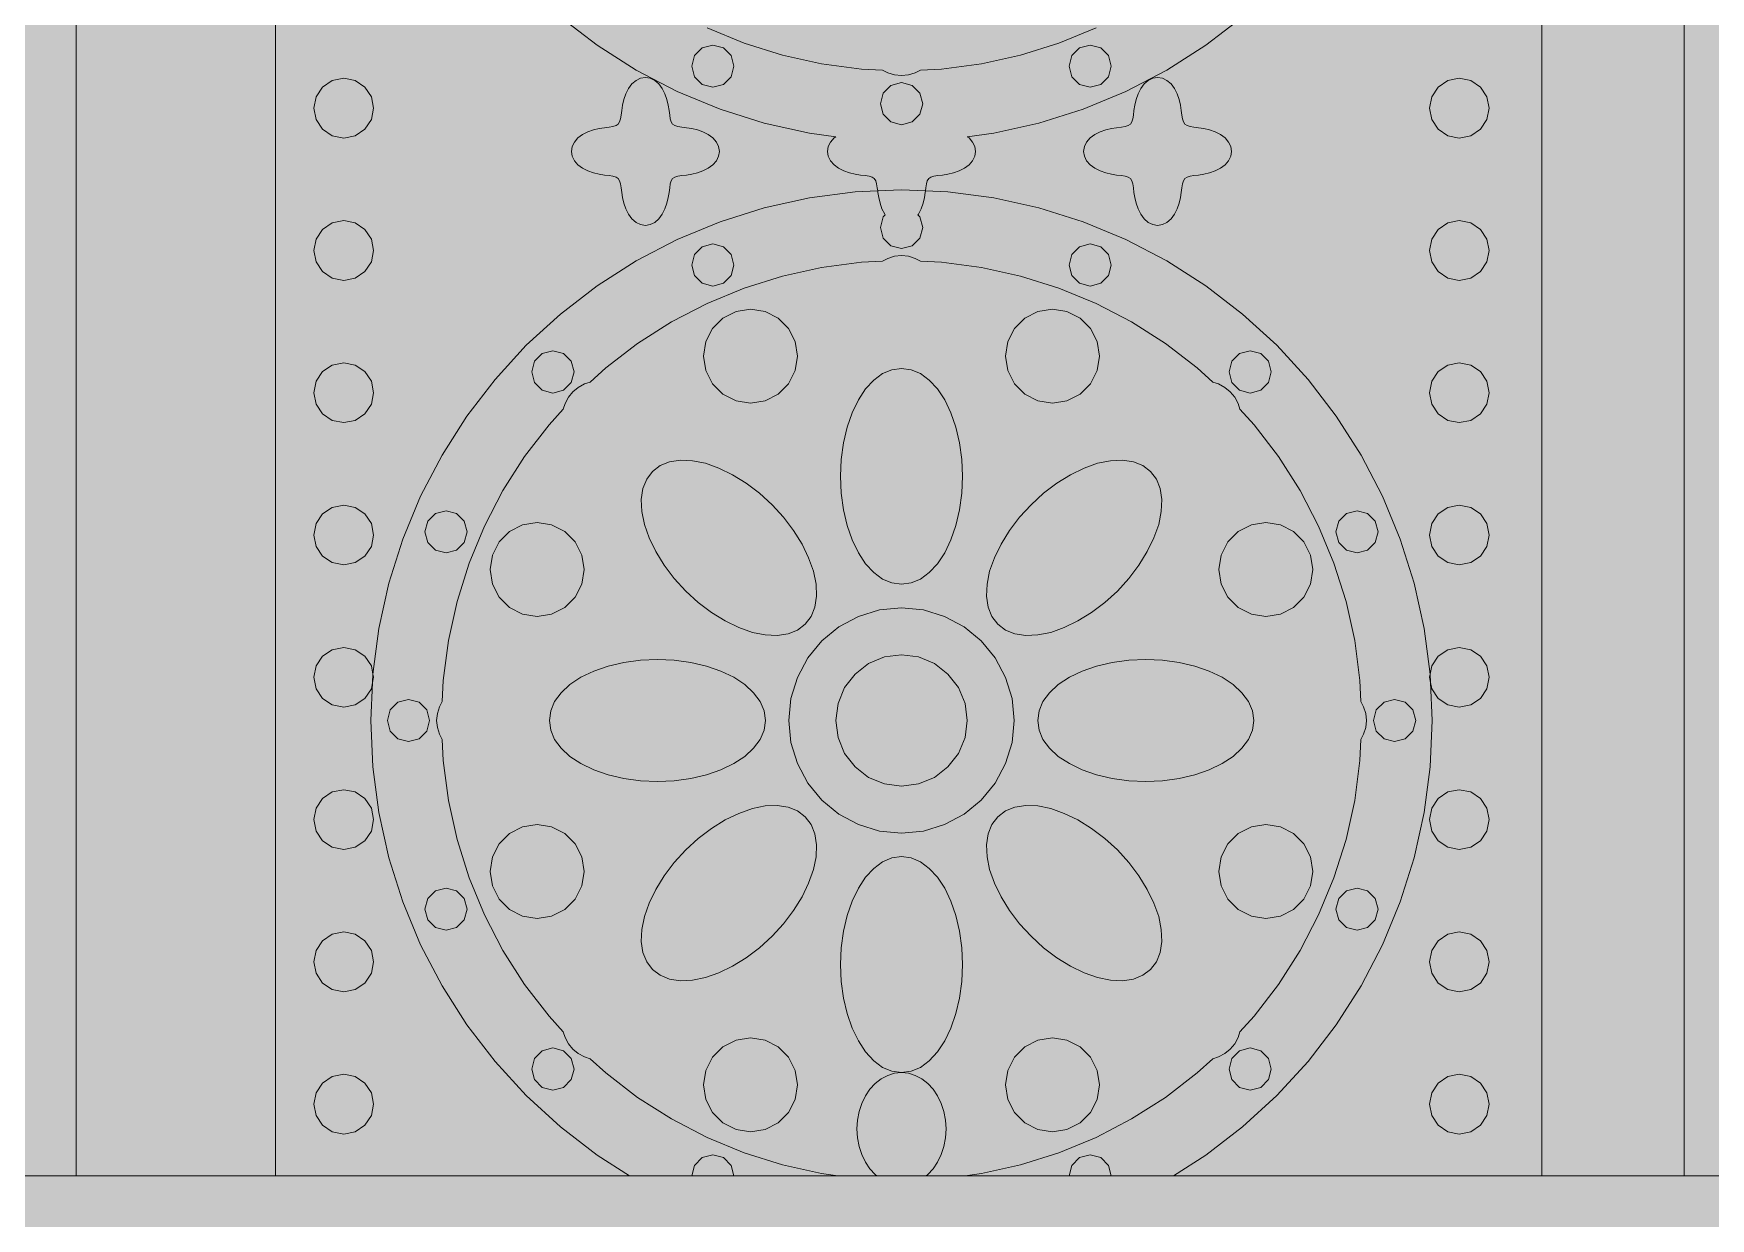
# Model space of a CAD drawing. Header units: millimetres. Extents: x -2412 to 16214, y -1176 to 12021.
# Drawn here: x 11214 to 12113, y 4450 to 5086 of the extents above; entities that cross this region are included whole.
import ezdxf

# ---------------------------------------------------------------- set-up
doc = ezdxf.new("R2010")
doc.units = ezdxf.units.MM
for name, color, linetype, lineweight, true_color in [('00_WHITE_BACKGROUND', 7, 'Continuous', 18, 0xffffff), ('03_FRAMES_DOORS', 7, 'Continuous', 18, 0x000000), ('06_ORNAMENT', 7, 'Continuous', 18, 0x000000), ('07_RAILINGS', 7, 'Continuous', 18, 0x000000)]:
    doc.layers.add(name, color=color, linetype=linetype, lineweight=lineweight, true_color=true_color)

msp = doc.modelspace()

# ---------------------------------------------------------------- linework, layer by layer
at = {"layer": '00_WHITE_BACKGROUND', "lineweight": 18, "true_color": 0xffffff}
msp.add_solid([(-2412.2137, -1175.5725), (16213.7405, -1175.5725), (-2412.2137, 12015.2672), (16213.7405, 12015.2672)], dxfattribs=at)
at = {"layer": '03_FRAMES_DOORS', "color": 7, "lineweight": 18, "true_color": 0x000000}
for points in [[(11941.4198, 5782.9924), (11901.542, 5775.8015), (11854.5038, 5766.6412), (11805.542, 5756.3664), (11755.1298, 5744.9924), (11703.7252, 5732.5038), (11651.8015, 5718.8702), (11599.8321, 5704.1069), (11548.2901, 5688.1985), (11497.6336, 5671.145), (11448.3359, 5652.9313), (11400.855, 5633.5573), (11355.6794, 5613.0076), (11313.2672, 5591.2672), (11274.0916, 5568.3511), (11238.6107, 5544.229), (11207.313, 5518.916), (11180.6412, 5492.3969), (11159.0992, 5464.6565), (11143.1145, 5435.6794), (11133.1908, 5405.4809), (11129.771, 5374.0458), (11129.771, 4473.2824), (11236.6412, 4473.2824)], [(11969.0992, 5679.3893), (11959.374, 5677.6183), (11919.8473, 5669.8473), (11878.2137, 5661.0076), (11834.8702, 5651.1145), (11790.229, 5640.1374), (11744.7328, 5628.0916), (11698.7786, 5614.9466), (11652.7634, 5600.7176), (11607.1298, 5585.374), (11562.2901, 5568.9313), (11518.6412, 5551.374), (11476.626, 5532.687), (11436.626, 5512.8702), (11399.084, 5491.9084), (11364.3969, 5469.8015), (11332.9924, 5446.5496), (11305.2824, 5422.1374), (11281.6794, 5396.5649), (11262.5954, 5369.8168), (11248.458, 5341.8779), (11239.6641, 5312.7634), (11236.6412, 5282.4427), (11236.6412, 4473.2824)], [(11395.0992, 5321.2519), (11382.7176, 5307.542), (11366.1069, 5283.771), (11353.7863, 5258.9466), (11346.1374, 5233.0534), (11343.5115, 5206.1069), (11343.5115, 4473.2824)], [(11236.6412, 4473.2824), (11343.5115, 4473.2824)], [(11343.5115, 4473.2824), (11533.542, 4473.2824), (11566.855, 4473.2824), (11589.4809, 4473.2824), (11645.2977, 4473.2824), (11666.1679, 4473.2824), (11692.6107, 4473.2824), (11713.4809, 4473.2824), (11769.2977, 4473.2824), (11791.9237, 4473.2824), (11825.2366, 4473.2824), (12022.9008, 4473.2824)]]:
    msp.add_lwpolyline(points, dxfattribs=at)
msp.add_lwpolyline([(12022.9008, 4473.2824), (12099.2366, 4473.2824), (12099.2366, 5557.2519), (12022.9008, 5557.2519)], close=True, dxfattribs=at)
at = {"layer": '06_ORNAMENT', "color": 7, "lineweight": 18, "true_color": 0x000000}
for points in [[(11496.4122, 5094.916), (11516.1221, 5079.8015), (11537.0687, 5066.458), (11559.084, 5054.9924), (11582.0305, 5045.4809), (11605.7099, 5038.0153), (11629.9542, 5032.6412), (11644.1069, 5030.7786), (11643.1908, 5030.1069), (11641.2977, 5027.9084), (11640.1069, 5025.4809), (11639.6947, 5022.9008), (11640.1069, 5020.3206), (11641.2977, 5017.8931), (11643.1908, 5015.6947), (11645.6489, 5013.8626), (11648.4885, 5012.4122), (11651.5115, 5011.3588), (11654.5496, 5010.6412), (11657.3893, 5010.1985), (11659.9084, 5009.8779), (11662, 5009.5573), (11663.6336, 5009.084), (11664.7939, 5008.3053), (11665.5725, 5007.145), (11666.0458, 5005.5115), (11666.3664, 5003.4198), (11666.5954, 5001.6489)], [(11692.1832, 5001.6489), (11692.4122, 5003.4198), (11692.7328, 5005.5115), (11693.2061, 5007.145), (11693.9847, 5008.3053), (11695.145, 5009.084), (11696.7786, 5009.5573), (11698.8702, 5009.8779), (11701.3893, 5010.1985), (11704.229, 5010.6412), (11707.2672, 5011.3588), (11710.2901, 5012.4122), (11713.1298, 5013.8626), (11715.5878, 5015.6947), (11717.4809, 5017.8931), (11718.6718, 5020.3206), (11719.084, 5022.9008), (11718.6718, 5025.4809), (11717.4809, 5027.9084), (11715.5878, 5030.1069), (11714.6718, 5030.7786), (11728.8244, 5032.6412), (11753.0687, 5038.0153), (11776.7481, 5045.4809), (11799.6947, 5054.9924), (11821.7252, 5066.458), (11842.6565, 5079.8015), (11862.3664, 5094.916)], [(11575.0534, 5089.2366), (11594.9618, 5080.9924), (11615.4962, 5074.5191), (11636.5191, 5069.8626), (11657.8779, 5067.0534), (11669.1603, 5066.5496), (11672, 5065.0687), (11675.6489, 5063.9542), (11679.3893, 5063.5878), (11683.1298, 5063.9542), (11686.7786, 5065.0687), (11689.6183, 5066.5496), (11700.9008, 5067.0534), (11722.2595, 5069.8626), (11743.2824, 5074.5191), (11763.8168, 5080.9924), (11783.7252, 5089.2366)], [(11692.1832, 5001.6489), (11679.3893, 5002.2137), (11666.5954, 5001.6489)], [(11666.5954, 5001.6489), (11654.5802, 5001.1298), (11629.9542, 4997.8931), (11605.7099, 4992.5191), (11582.0305, 4985.0534), (11559.084, 4975.542), (11537.0687, 4964.0763), (11516.1221, 4950.7328), (11496.4122, 4935.6183), (11478.1069, 4918.8397), (11461.3282, 4900.5344), (11446.2137, 4880.8244), (11432.8702, 4859.8779), (11421.4046, 4837.8626), (11411.8931, 4814.916), (11404.4275, 4791.2366), (11399.0534, 4766.9924), (11395.8321, 4742.4885)], [(11666.5954, 5001.6489), (11666.687, 5000.9008), (11667.1298, 4998.0611), (11667.8473, 4995.0229), (11668.9008, 4992), (11670.3511, 4989.1603), (11670.626, 4988.7786), (11669.5725, 4987.7252), (11668.0611, 4982.0611), (11669.5725, 4976.3969), (11673.7252, 4972.2443), (11679.3893, 4970.7176), (11685.0534, 4972.2443), (11689.2061, 4976.3969), (11690.7328, 4982.0611), (11689.2061, 4987.7252), (11688.1527, 4988.7786), (11688.4275, 4989.1603), (11689.8779, 4992), (11690.9313, 4995.0229), (11691.6489, 4998.0611), (11692.0916, 5000.9008), (11692.1832, 5001.6489)], [(11962.9466, 4742.4885), (11959.7252, 4766.9924), (11954.3511, 4791.2366), (11946.8855, 4814.916), (11937.374, 4837.8626), (11925.9084, 4859.8779), (11912.5649, 4880.8244), (11897.4504, 4900.5344), (11880.6718, 4918.8397), (11862.3664, 4935.6183), (11842.6565, 4950.7328), (11821.7252, 4964.0763), (11799.6947, 4975.542), (11776.7481, 4985.0534), (11753.0687, 4992.5191), (11728.8244, 4997.8931), (11704.1985, 5001.1298), (11692.1832, 5001.6489)], [(11713.4809, 4473.2824), (11722.2595, 4474.4427), (11743.2824, 4479.0992), (11763.8168, 4485.5725), (11783.7252, 4493.8168), (11802.8244, 4503.7557), (11820.9924, 4515.3282), (11838.0763, 4528.4427), (11846.3969, 4536.0763), (11849.4656, 4537.0229), (11852.8244, 4538.8244), (11855.7405, 4541.2061), (11858.1221, 4544.1221), (11859.9237, 4547.4809), (11860.8702, 4550.5496), (11868.5038, 4558.8702), (11881.6183, 4575.9542), (11893.1908, 4594.1221), (11903.1298, 4613.2214), (11911.374, 4633.1298), (11917.8473, 4653.6641), (11922.5038, 4674.687), (11925.313, 4696.0458), (11925.8168, 4707.3282), (11927.2977, 4710.1679), (11928.4122, 4713.8168), (11928.7786, 4717.5573), (11928.4122, 4721.2977), (11927.2977, 4724.9466), (11925.8168, 4727.7863), (11925.313, 4739.0687), (11922.5038, 4760.4275), (11917.8473, 4781.4504), (11911.374, 4801.9847), (11903.1298, 4821.8931), (11893.1908, 4840.9924), (11881.6183, 4859.1603), (11868.5038, 4876.2443), (11860.8702, 4884.5649), (11859.9237, 4887.6336), (11858.1221, 4890.9924), (11855.7405, 4893.9084), (11852.8244, 4896.2901), (11849.4656, 4898.0916), (11846.3969, 4899.0382), (11838.0763, 4906.6718), (11820.9924, 4919.7863), (11802.8244, 4931.3588), (11783.7252, 4941.2977), (11763.8168, 4949.542), (11743.2824, 4956.0153), (11722.2595, 4960.6718), (11700.9008, 4963.4809), (11689.6183, 4963.9847), (11686.7786, 4965.4656), (11683.1298, 4966.5802), (11679.3893, 4966.9466), (11675.6489, 4966.5802), (11672, 4965.4656), (11669.1603, 4963.9847), (11657.8779, 4963.4809), (11636.5191, 4960.6718), (11615.4962, 4956.0153), (11594.9618, 4949.542), (11575.0534, 4941.2977), (11555.9542, 4931.3588), (11537.7863, 4919.7863), (11520.7023, 4906.6718), (11512.3817, 4899.0382), (11509.313, 4898.0916), (11505.9542, 4896.2901), (11503.0382, 4893.9084), (11500.6565, 4890.9924), (11498.855, 4887.6336), (11497.9084, 4884.5649), (11490.2748, 4876.2443), (11477.1603, 4859.1603), (11465.5878, 4840.9924), (11455.6489, 4821.8931), (11447.4046, 4801.9847), (11440.9313, 4781.4504), (11436.2748, 4760.4275), (11433.4656, 4739.0687), (11432.9618, 4727.7863), (11431.4809, 4724.9466), (11430.3664, 4721.2977), (11430, 4717.5573), (11430.3664, 4713.8168), (11431.4809, 4710.1679), (11432.9618, 4707.3282), (11433.4656, 4696.0458), (11436.2748, 4674.687), (11440.9313, 4653.6641), (11447.4046, 4633.1298), (11455.6489, 4613.2214), (11465.5878, 4594.1221), (11477.1603, 4575.9542), (11490.2748, 4558.8702), (11497.9084, 4550.5496), (11498.855, 4547.4809), (11500.6565, 4544.1221), (11503.0382, 4541.2061), (11505.9542, 4538.8244), (11509.313, 4537.0229), (11512.3817, 4536.0763), (11520.7023, 4528.4427), (11537.7863, 4515.3282), (11555.9542, 4503.7557), (11575.0534, 4493.8168), (11594.9618, 4485.5725), (11615.4962, 4479.0992), (11636.5191, 4474.4427), (11645.2977, 4473.2824)], [(11395.8321, 4742.4885), (11394.9618, 4746.855), (11391.4809, 4752.0458), (11386.2901, 4755.5267), (11380.1527, 4756.7481), (11374.0153, 4755.5267), (11368.8244, 4752.0458), (11365.3435, 4746.855), (11364.1221, 4740.7176), (11365.3435, 4734.5802), (11368.8244, 4729.374), (11374.0153, 4725.9084), (11380.1527, 4724.687), (11386.2901, 4725.9084), (11391.4809, 4729.374), (11394.9618, 4734.5802), (11395.6183, 4737.8931)], [(11963.1603, 4737.8931), (11963.8168, 4734.5802), (11967.2977, 4729.374), (11972.4885, 4725.9084), (11978.626, 4724.687), (11984.7634, 4725.9084), (11989.9542, 4729.374), (11993.4351, 4734.5802), (11994.6565, 4740.7176), (11993.4351, 4746.855), (11989.9542, 4752.0458), (11984.7634, 4755.5267), (11978.626, 4756.7481), (11972.4885, 4755.5267), (11967.2977, 4752.0458), (11963.8168, 4746.855), (11962.9466, 4742.4885)], [(11395.8321, 4742.4885), (11395.8168, 4742.3664), (11395.6183, 4737.8931)], [(11395.6183, 4737.8931), (11396.1832, 4740.7176), (11395.8321, 4742.4885)], [(11962.9466, 4742.4885), (11962.5954, 4740.7176), (11963.1603, 4737.8931)], [(11963.1603, 4737.8931), (11962.9618, 4742.3664), (11962.9466, 4742.4885)], [(11395.6183, 4737.8931), (11394.7328, 4717.5573), (11395.8168, 4692.7481), (11399.0534, 4668.1221), (11404.4275, 4643.8779), (11411.8931, 4620.1985), (11421.4046, 4597.2519), (11432.8702, 4575.2214), (11446.2137, 4554.2901), (11461.3282, 4534.5802), (11478.1069, 4516.2748), (11496.4122, 4499.4962), (11516.1221, 4484.3817), (11533.542, 4473.2824)], [(11825.2366, 4473.2824), (11842.6565, 4484.3817), (11862.3664, 4499.4962), (11880.6718, 4516.2748), (11897.4504, 4534.5802), (11912.5649, 4554.2901), (11925.9084, 4575.2214), (11937.374, 4597.2519), (11946.8855, 4620.1985), (11954.3511, 4643.8779), (11959.7252, 4668.1221), (11962.9618, 4692.7481), (11964.0458, 4717.5573), (11963.1603, 4737.8931)], [(11679.3893, 4528.626), (11675.6489, 4528.2595), (11672, 4527.145), (11668.5191, 4525.3282), (11665.3282, 4522.855), (11662.4733, 4519.771), (11660.0305, 4516.1679), (11658.0611, 4512.1221), (11656.626, 4507.7405), (11655.7557, 4503.1298), (11655.4656, 4498.3969), (11655.7557, 4493.6641), (11656.626, 4489.0534), (11658.0611, 4484.6718), (11660.0305, 4480.626), (11662.4733, 4477.0229), (11665.3282, 4473.9389), (11666.1679, 4473.2824)], [(11692.6107, 4473.2824), (11693.4504, 4473.9389), (11696.3053, 4477.0229), (11698.7481, 4480.626), (11700.7176, 4484.6718), (11702.1527, 4489.0534), (11703.0229, 4493.6641), (11703.3282, 4498.3969), (11703.0229, 4503.1298), (11702.1527, 4507.7405), (11700.7176, 4512.1221), (11698.7481, 4516.1679), (11696.3053, 4519.771), (11693.4504, 4522.855), (11690.2595, 4525.3282), (11686.7786, 4527.145), (11683.1298, 4528.2595), (11679.3893, 4528.626)], [(11589.4809, 4473.2824), (11587.9847, 4478.855), (11583.8321, 4483.0076), (11578.1679, 4484.5191), (11572.5038, 4483.0076), (11568.3511, 4478.855), (11566.855, 4473.2824)], [(11791.9237, 4473.2824), (11790.4275, 4478.855), (11786.2748, 4483.0076), (11780.6107, 4484.5191), (11774.9466, 4483.0076), (11770.7939, 4478.855), (11769.2977, 4473.2824)]]:
    msp.add_lwpolyline(points, dxfattribs=at)
for points in [[(11566.8397, 5068.6107), (11568.3511, 5062.9466), (11572.5038, 5058.7939), (11578.1679, 5057.2672), (11583.8321, 5058.7939), (11587.9847, 5062.9466), (11589.5115, 5068.6107), (11587.9847, 5074.2748), (11583.8321, 5078.4275), (11578.1679, 5079.9389), (11572.5038, 5078.4275), (11568.3511, 5074.2748)], [(11769.2672, 5068.6107), (11770.7939, 5062.9466), (11774.9466, 5058.7939), (11780.6107, 5057.2672), (11786.2748, 5058.7939), (11790.4275, 5062.9466), (11791.9389, 5068.6107), (11790.4275, 5074.2748), (11786.2748, 5078.4275), (11780.6107, 5079.9389), (11774.9466, 5078.4275), (11770.7939, 5074.2748)], [(11364.1221, 5046.0611), (11365.3435, 5039.9237), (11368.8244, 5034.7176), (11374.0153, 5031.2519), (11380.1527, 5030.0305), (11386.2901, 5031.2519), (11391.4809, 5034.7176), (11394.9618, 5039.9237), (11396.1832, 5046.0611), (11394.9618, 5052.1985), (11391.4809, 5057.3893), (11386.2901, 5060.8702), (11380.1527, 5062.0916), (11374.0153, 5060.8702), (11368.8244, 5057.3893), (11365.3435, 5052.1985)], [(11502.2901, 5022.9008), (11502.7023, 5020.3206), (11503.8931, 5017.8931), (11505.7863, 5015.6947), (11508.2443, 5013.8626), (11511.084, 5012.4122), (11514.1069, 5011.3588), (11517.145, 5010.6412), (11519.9847, 5010.1985), (11522.5038, 5009.8779), (11524.5954, 5009.5573), (11526.229, 5009.084), (11527.3893, 5008.3053), (11528.1679, 5007.145), (11528.6412, 5005.5115), (11528.9618, 5003.4198), (11529.2824, 5000.9008), (11529.7252, 4998.0611), (11530.4427, 4995.0229), (11531.4962, 4992), (11532.9466, 4989.1603), (11534.7786, 4986.7023), (11536.9771, 4984.8092), (11539.4046, 4983.6183), (11541.9847, 4983.2061), (11544.5649, 4983.6183), (11546.9924, 4984.8092), (11549.1908, 4986.7023), (11551.0229, 4989.1603), (11552.4733, 4992), (11553.5267, 4995.0229), (11554.2443, 4998.0611), (11554.687, 5000.9008), (11555.0076, 5003.4198), (11555.3282, 5005.5115), (11555.8015, 5007.145), (11556.5802, 5008.3053), (11557.7405, 5009.084), (11559.374, 5009.5573), (11561.4656, 5009.8779), (11563.9847, 5010.1985), (11566.8244, 5010.6412), (11569.8626, 5011.3588), (11572.8855, 5012.4122), (11575.7252, 5013.8626), (11578.1832, 5015.6947), (11580.0763, 5017.8931), (11581.2672, 5020.3206), (11581.6794, 5022.9008), (11581.2672, 5025.4809), (11580.0763, 5027.9084), (11578.1832, 5030.1069), (11575.7252, 5031.9389), (11572.8855, 5033.3893), (11569.8626, 5034.4427), (11566.8244, 5035.1603), (11563.9847, 5035.6031), (11561.4656, 5035.9237), (11559.374, 5036.2443), (11557.7405, 5036.7176), (11556.5802, 5037.4962), (11555.8015, 5038.6565), (11555.3282, 5040.2901), (11555.0076, 5042.3817), (11554.687, 5044.9008), (11554.2443, 5047.7405), (11553.5267, 5050.7786), (11552.4733, 5053.8015), (11551.0229, 5056.6412), (11549.1908, 5059.0992), (11546.9924, 5060.9924), (11544.5649, 5062.1832), (11541.9847, 5062.5954), (11539.4046, 5062.1832), (11536.9771, 5060.9924), (11534.7786, 5059.0992), (11532.9466, 5056.6412), (11531.4962, 5053.8015), (11530.4427, 5050.7786), (11529.7252, 5047.7405), (11529.2824, 5044.9008), (11528.9618, 5042.3817), (11528.6412, 5040.2901), (11528.1679, 5038.6565), (11527.3893, 5037.4962), (11526.229, 5036.7176), (11524.5954, 5036.2443), (11522.5038, 5035.9237), (11519.9847, 5035.6031), (11517.145, 5035.1603), (11514.1069, 5034.4427), (11511.084, 5033.3893), (11508.2443, 5031.9389), (11505.7863, 5030.1069), (11503.8931, 5027.9084), (11502.7023, 5025.4809)], [(11668.0611, 5048.4733), (11669.5725, 5042.8092), (11673.7252, 5038.6565), (11679.3893, 5037.1298), (11685.0534, 5038.6565), (11689.2061, 5042.8092), (11690.7328, 5048.4733), (11689.2061, 5054.1374), (11685.0534, 5058.2901), (11679.3893, 5059.8015), (11673.7252, 5058.2901), (11669.5725, 5054.1374)], [(11777.0992, 5022.9008), (11777.5115, 5020.3206), (11778.7023, 5017.8931), (11780.5954, 5015.6947), (11783.0534, 5013.8626), (11785.8931, 5012.4122), (11788.916, 5011.3588), (11791.9542, 5010.6412), (11794.7939, 5010.1985), (11797.313, 5009.8779), (11799.4046, 5009.5573), (11801.0382, 5009.084), (11802.1985, 5008.3053), (11802.9771, 5007.145), (11803.4504, 5005.5115), (11803.771, 5003.4198), (11804.0916, 5000.9008), (11804.5344, 4998.0611), (11805.2519, 4995.0229), (11806.3053, 4992), (11807.7557, 4989.1603), (11809.5878, 4986.7023), (11811.7863, 4984.8092), (11814.2137, 4983.6183), (11816.7939, 4983.2061), (11819.374, 4983.6183), (11821.8015, 4984.8092), (11824, 4986.7023), (11825.8321, 4989.1603), (11827.2824, 4992), (11828.3359, 4995.0229), (11829.0534, 4998.0611), (11829.4962, 5000.9008), (11829.8168, 5003.4198), (11830.1374, 5005.5115), (11830.6107, 5007.145), (11831.3893, 5008.3053), (11832.5496, 5009.084), (11834.1832, 5009.5573), (11836.2748, 5009.8779), (11838.7939, 5010.1985), (11841.6336, 5010.6412), (11844.6718, 5011.3588), (11847.6947, 5012.4122), (11850.5344, 5013.8626), (11852.9924, 5015.6947), (11854.8855, 5017.8931), (11856.0763, 5020.3206), (11856.4885, 5022.9008), (11856.0763, 5025.4809), (11854.8855, 5027.9084), (11852.9924, 5030.1069), (11850.5344, 5031.9389), (11847.6947, 5033.3893), (11844.6718, 5034.4427), (11841.6336, 5035.1603), (11838.7939, 5035.6031), (11836.2748, 5035.9237), (11834.1832, 5036.2443), (11832.5496, 5036.7176), (11831.3893, 5037.4962), (11830.6107, 5038.6565), (11830.1374, 5040.2901), (11829.8168, 5042.3817), (11829.4962, 5044.9008), (11829.0534, 5047.7405), (11828.3359, 5050.7786), (11827.2824, 5053.8015), (11825.8321, 5056.6412), (11824, 5059.0992), (11821.8015, 5060.9924), (11819.374, 5062.1832), (11816.7939, 5062.5954), (11814.2137, 5062.1832), (11811.7863, 5060.9924), (11809.5878, 5059.0992), (11807.7557, 5056.6412), (11806.3053, 5053.8015), (11805.2519, 5050.7786), (11804.5344, 5047.7405), (11804.0916, 5044.9008), (11803.771, 5042.3817), (11803.4504, 5040.2901), (11802.9771, 5038.6565), (11802.1985, 5037.4962), (11801.0382, 5036.7176), (11799.4046, 5036.2443), (11797.313, 5035.9237), (11794.7939, 5035.6031), (11791.9542, 5035.1603), (11788.916, 5034.4427), (11785.8931, 5033.3893), (11783.0534, 5031.9389), (11780.5954, 5030.1069), (11778.7023, 5027.9084), (11777.5115, 5025.4809)], [(11962.5954, 5046.0611), (11963.8168, 5039.9237), (11967.2977, 5034.7176), (11972.4885, 5031.2519), (11978.626, 5030.0305), (11984.7634, 5031.2519), (11989.9542, 5034.7176), (11993.4351, 5039.9237), (11994.6565, 5046.0611), (11993.4351, 5052.1985), (11989.9542, 5057.3893), (11984.7634, 5060.8702), (11978.626, 5062.0916), (11972.4885, 5060.8702), (11967.2977, 5057.3893), (11963.8168, 5052.1985)], [(11364.1221, 4969.7252), (11365.3435, 4963.5878), (11368.8244, 4958.3817), (11374.0153, 4954.916), (11380.1527, 4953.6947), (11386.2901, 4954.916), (11391.4809, 4958.3817), (11394.9618, 4963.5878), (11396.1832, 4969.7252), (11394.9618, 4975.8626), (11391.4809, 4981.0534), (11386.2901, 4984.5344), (11380.1527, 4985.7557), (11374.0153, 4984.5344), (11368.8244, 4981.0534), (11365.3435, 4975.8626)], [(11962.5954, 4969.7252), (11963.8168, 4963.5878), (11967.2977, 4958.3817), (11972.4885, 4954.916), (11978.626, 4953.6947), (11984.7634, 4954.916), (11989.9542, 4958.3817), (11993.4351, 4963.5878), (11994.6565, 4969.7252), (11993.4351, 4975.8626), (11989.9542, 4981.0534), (11984.7634, 4984.5344), (11978.626, 4985.7557), (11972.4885, 4984.5344), (11967.2977, 4981.0534), (11963.8168, 4975.8626)], [(11566.8397, 4961.9237), (11568.3511, 4956.2595), (11572.5038, 4952.1069), (11578.1679, 4950.5954), (11583.8321, 4952.1069), (11587.9847, 4956.2595), (11589.5115, 4961.9237), (11587.9847, 4967.5878), (11583.8321, 4971.7405), (11578.1679, 4973.2672), (11572.5038, 4971.7405), (11568.3511, 4967.5878)], [(11769.2672, 4961.9237), (11770.7939, 4956.2595), (11774.9466, 4952.1069), (11780.6107, 4950.5954), (11786.2748, 4952.1069), (11790.4275, 4956.2595), (11791.9389, 4961.9237), (11790.4275, 4967.5878), (11786.2748, 4971.7405), (11780.6107, 4973.2672), (11774.9466, 4971.7405), (11770.7939, 4967.5878)], [(11573.2214, 4913.0534), (11574.458, 4905.2672), (11578.0305, 4898.2443), (11583.6031, 4892.6718), (11590.626, 4889.0992), (11598.4122, 4887.8626), (11606.1985, 4889.0992), (11613.2214, 4892.6718), (11618.7939, 4898.2443), (11622.3664, 4905.2672), (11623.6031, 4913.0534), (11622.3664, 4920.8397), (11618.7939, 4927.8626), (11613.2214, 4933.4351), (11606.1985, 4937.0076), (11598.4122, 4938.2443), (11590.626, 4937.0076), (11583.6031, 4933.4351), (11578.0305, 4927.8626), (11574.458, 4920.8397)], [(11735.1756, 4913.0534), (11736.4122, 4905.2672), (11739.9847, 4898.2443), (11745.5573, 4892.6718), (11752.5802, 4889.0992), (11760.3664, 4887.8626), (11768.1527, 4889.0992), (11775.1756, 4892.6718), (11780.7481, 4898.2443), (11784.3206, 4905.2672), (11785.5573, 4913.0534), (11784.3206, 4920.8397), (11780.7481, 4927.8626), (11775.1756, 4933.4351), (11768.1527, 4937.0076), (11760.3664, 4938.2443), (11752.5802, 4937.0076), (11745.5573, 4933.4351), (11739.9847, 4927.8626), (11736.4122, 4920.8397)], [(11481.0229, 4904.5954), (11482.5344, 4898.916), (11486.687, 4894.7786), (11492.3511, 4893.2519), (11498.0305, 4894.7786), (11502.1679, 4898.916), (11503.6947, 4904.5954), (11502.1679, 4910.2595), (11498.0305, 4914.4122), (11492.3511, 4915.9237), (11486.687, 4914.4122), (11482.5344, 4910.2595)], [(11855.084, 4904.5954), (11856.6107, 4898.916), (11860.7481, 4894.7786), (11866.4275, 4893.2519), (11872.0916, 4894.7786), (11876.2443, 4898.916), (11877.7557, 4904.5954), (11876.2443, 4910.2595), (11872.0916, 4914.4122), (11866.4275, 4915.9237), (11860.7481, 4914.4122), (11856.6107, 4910.2595)], [(11364.1221, 4893.3893), (11365.3435, 4887.2519), (11368.8244, 4882.0458), (11374.0153, 4878.5802), (11380.1527, 4877.3588), (11386.2901, 4878.5802), (11391.4809, 4882.0458), (11394.9618, 4887.2519), (11396.1832, 4893.3893), (11394.9618, 4899.5267), (11391.4809, 4904.7176), (11386.2901, 4908.1985), (11380.1527, 4909.4198), (11374.0153, 4908.1985), (11368.8244, 4904.7176), (11365.3435, 4899.5267)], [(11646.6412, 4848.5496), (11647.0382, 4839.4809), (11648.2443, 4830.6412), (11650.2137, 4822.2443), (11652.9008, 4814.4885), (11656.229, 4807.5878), (11660.1374, 4801.6794), (11664.5191, 4796.9313), (11669.2672, 4793.4504), (11674.2595, 4791.3282), (11679.3893, 4790.6107), (11684.5191, 4791.3282), (11689.5115, 4793.4504), (11694.2595, 4796.9313), (11698.6412, 4801.6794), (11702.5496, 4807.5878), (11705.8779, 4814.4885), (11708.5649, 4822.2443), (11710.5344, 4830.6412), (11711.7405, 4839.4809), (11712.1374, 4848.5496), (11711.7405, 4857.6183), (11710.5344, 4866.458), (11708.5649, 4874.855), (11705.8779, 4882.6107), (11702.5496, 4889.5115), (11698.6412, 4895.4198), (11694.2595, 4900.1679), (11689.5115, 4903.6489), (11684.5191, 4905.771), (11679.3893, 4906.4885), (11674.2595, 4905.771), (11669.2672, 4903.6489), (11664.5191, 4900.1679), (11660.1374, 4895.4198), (11656.229, 4889.5115), (11652.9008, 4882.6107), (11650.2137, 4874.855), (11648.2443, 4866.458), (11647.0382, 4857.6183)], [(11962.5954, 4893.3893), (11963.8168, 4887.2519), (11967.2977, 4882.0458), (11972.4885, 4878.5802), (11978.626, 4877.3588), (11984.7634, 4878.5802), (11989.9542, 4882.0458), (11993.4351, 4887.2519), (11994.6565, 4893.3893), (11993.4351, 4899.5267), (11989.9542, 4904.7176), (11984.7634, 4908.1985), (11978.626, 4909.4198), (11972.4885, 4908.1985), (11967.2977, 4904.7176), (11963.8168, 4899.5267)], [(11539.7405, 4836.1679), (11540.0153, 4829.7099), (11541.4198, 4822.7786), (11543.9542, 4815.5267), (11547.5267, 4808.1527), (11552.0763, 4800.8244), (11557.4809, 4793.7252), (11563.6031, 4787.0229), (11570.3053, 4780.9008), (11577.4046, 4775.4962), (11584.7328, 4770.9466), (11592.1069, 4767.374), (11599.3588, 4764.8397), (11606.2901, 4763.4198), (11612.7481, 4763.1603), (11618.5649, 4764.0611), (11623.6031, 4766.0916), (11627.7252, 4769.2214), (11630.855, 4773.3435), (11632.8855, 4778.3817), (11633.7863, 4784.1985), (11633.5267, 4790.6565), (11632.1069, 4797.5878), (11629.5725, 4804.8397), (11626, 4812.2137), (11621.4504, 4819.542), (11616.0458, 4826.6412), (11609.9237, 4833.3435), (11603.2214, 4839.4656), (11596.1221, 4844.8702), (11588.7939, 4849.4198), (11581.4198, 4852.9924), (11574.1679, 4855.5267), (11567.2366, 4856.9313), (11560.7786, 4857.2061), (11554.9618, 4856.3053), (11549.9237, 4854.2748), (11545.8015, 4851.145), (11542.6718, 4847.0229), (11540.6412, 4841.9847)], [(11724.9924, 4784.1985), (11725.8931, 4778.3817), (11727.9237, 4773.3435), (11731.0534, 4769.2214), (11735.1756, 4766.0916), (11740.2137, 4764.0611), (11746.0305, 4763.1603), (11752.4885, 4763.4198), (11759.4198, 4764.8397), (11766.6718, 4767.374), (11774.0458, 4770.9466), (11781.374, 4775.4962), (11788.4733, 4780.9008), (11795.1756, 4787.0229), (11801.2977, 4793.7252), (11806.7023, 4800.8244), (11811.2519, 4808.1527), (11814.8244, 4815.5267), (11817.3588, 4822.7786), (11818.7634, 4829.7099), (11819.0382, 4836.1679), (11818.1374, 4841.9847), (11816.1069, 4847.0229), (11812.9771, 4851.145), (11808.855, 4854.2748), (11803.8168, 4856.3053), (11798, 4857.2061), (11791.542, 4856.9313), (11784.6107, 4855.5267), (11777.3588, 4852.9924), (11769.9847, 4849.4198), (11762.6565, 4844.8702), (11755.5573, 4839.4656), (11748.855, 4833.3435), (11742.7328, 4826.6412), (11737.3282, 4819.542), (11732.7786, 4812.2137), (11729.2061, 4804.8397), (11726.6718, 4797.5878), (11725.2519, 4790.6565)], [(11364.1221, 4817.0534), (11365.3435, 4810.916), (11368.8244, 4805.7099), (11374.0153, 4802.2443), (11380.1527, 4801.0229), (11386.2901, 4802.2443), (11391.4809, 4805.7099), (11394.9618, 4810.916), (11396.1832, 4817.0534), (11394.9618, 4823.1908), (11391.4809, 4828.3817), (11386.2901, 4831.8626), (11380.1527, 4833.084), (11374.0153, 4831.8626), (11368.8244, 4828.3817), (11365.3435, 4823.1908)], [(11962.5954, 4817.0534), (11963.8168, 4810.916), (11967.2977, 4805.7099), (11972.4885, 4802.2443), (11978.626, 4801.0229), (11984.7634, 4802.2443), (11989.9542, 4805.7099), (11993.4351, 4810.916), (11994.6565, 4817.0534), (11993.4351, 4823.1908), (11989.9542, 4828.3817), (11984.7634, 4831.8626), (11978.626, 4833.084), (11972.4885, 4831.8626), (11967.2977, 4828.3817), (11963.8168, 4823.1908)], [(11423.6794, 4818.7786), (11425.2061, 4813.1145), (11429.3588, 4808.9618), (11435.0229, 4807.4351), (11440.687, 4808.9618), (11444.8397, 4813.1145), (11446.3511, 4818.7786), (11444.8397, 4824.4427), (11440.687, 4828.5954), (11435.0229, 4830.1069), (11429.3588, 4828.5954), (11425.2061, 4824.4427)], [(11458.7023, 4798.5344), (11459.9389, 4790.7481), (11463.5115, 4783.7252), (11469.084, 4778.1527), (11476.1069, 4774.5802), (11483.8931, 4773.3435), (11491.6794, 4774.5802), (11498.7023, 4778.1527), (11504.2748, 4783.7252), (11507.8473, 4790.7481), (11509.084, 4798.5344), (11507.8473, 4806.3206), (11504.2748, 4813.3435), (11498.7023, 4818.916), (11491.6794, 4822.4885), (11483.8931, 4823.7252), (11476.1069, 4822.4885), (11469.084, 4818.916), (11463.5115, 4813.3435), (11459.9389, 4806.3206)], [(11849.6947, 4798.5344), (11850.9313, 4790.7481), (11854.5038, 4783.7252), (11860.0763, 4778.1527), (11867.0992, 4774.5802), (11874.8855, 4773.3435), (11882.6718, 4774.5802), (11889.6947, 4778.1527), (11895.2672, 4783.7252), (11898.8397, 4790.7481), (11900.0763, 4798.5344), (11898.8397, 4806.3206), (11895.2672, 4813.3435), (11889.6947, 4818.916), (11882.6718, 4822.4885), (11874.8855, 4823.7252), (11867.0992, 4822.4885), (11860.0763, 4818.916), (11854.5038, 4813.3435), (11850.9313, 4806.3206)], [(11912.4275, 4818.7786), (11913.9389, 4813.1145), (11918.0916, 4808.9618), (11923.7557, 4807.4351), (11929.4198, 4808.9618), (11933.5725, 4813.1145), (11935.0992, 4818.7786), (11933.5725, 4824.4427), (11929.4198, 4828.5954), (11923.7557, 4830.1069), (11918.0916, 4828.5954), (11913.9389, 4824.4427)], [(11618.9313, 4717.5573), (11620.0916, 4705.7557), (11623.5267, 4694.4275), (11629.1145, 4683.9695), (11636.6412, 4674.8092), (11645.8015, 4667.2824), (11656.2595, 4661.6947), (11667.5878, 4658.2595), (11679.3893, 4657.0992), (11691.1908, 4658.2595), (11702.5191, 4661.6947), (11712.9771, 4667.2824), (11722.1374, 4674.8092), (11729.6641, 4683.9695), (11735.2519, 4694.4275), (11738.687, 4705.7557), (11739.8473, 4717.5573), (11738.687, 4729.3588), (11735.2519, 4740.687), (11729.6641, 4751.145), (11722.1374, 4760.3053), (11712.9771, 4767.8321), (11702.5191, 4773.4198), (11691.1908, 4776.855), (11679.3893, 4778.0153), (11667.5878, 4776.855), (11656.2595, 4773.4198), (11645.8015, 4767.8321), (11636.6412, 4760.3053), (11629.1145, 4751.145), (11623.5267, 4740.687), (11620.0916, 4729.3588)], [(11490.458, 4717.5573), (11491.1756, 4712.4275), (11493.2977, 4707.4351), (11496.7786, 4702.687), (11501.5267, 4698.3053), (11507.4351, 4694.3969), (11514.3359, 4691.0687), (11522.0916, 4688.3817), (11530.4885, 4686.4122), (11539.3282, 4685.2061), (11548.3969, 4684.8092), (11557.4656, 4685.2061), (11566.3053, 4686.4122), (11574.7023, 4688.3817), (11582.458, 4691.0687), (11589.3588, 4694.3969), (11595.2672, 4698.3053), (11600.0153, 4702.687), (11603.4962, 4707.4351), (11605.6183, 4712.4275), (11606.3359, 4717.5573), (11605.6183, 4722.687), (11603.4962, 4727.6794), (11600.0153, 4732.4275), (11595.2672, 4736.8092), (11589.3588, 4740.7176), (11582.458, 4744.0458), (11574.7023, 4746.7328), (11566.3053, 4748.7023), (11557.4656, 4749.9084), (11548.3969, 4750.3053), (11539.3282, 4749.9084), (11530.4885, 4748.7023), (11522.0916, 4746.7328), (11514.3359, 4744.0458), (11507.4351, 4740.7176), (11501.5267, 4736.8092), (11496.7786, 4732.4275), (11493.2977, 4727.6794), (11491.1756, 4722.687)], [(11644.1221, 4717.5573), (11645.3282, 4708.4275), (11648.8397, 4699.9237), (11654.458, 4692.626), (11661.7557, 4687.0076), (11670.2595, 4683.4962), (11679.3893, 4682.2901), (11688.5191, 4683.4962), (11697.0229, 4687.0076), (11704.3206, 4692.626), (11709.9389, 4699.9237), (11713.4504, 4708.4275), (11714.6565, 4717.5573), (11713.4504, 4726.687), (11709.9389, 4735.1908), (11704.3206, 4742.4885), (11697.0229, 4748.1069), (11688.5191, 4751.6183), (11679.3893, 4752.8244), (11670.2595, 4751.6183), (11661.7557, 4748.1069), (11654.458, 4742.4885), (11648.8397, 4735.1908), (11645.3282, 4726.687)], [(11752.4427, 4717.5573), (11753.1603, 4712.4275), (11755.2824, 4707.4351), (11758.7634, 4702.687), (11763.5115, 4698.3053), (11769.4198, 4694.3969), (11776.3206, 4691.0687), (11784.0763, 4688.3817), (11792.4733, 4686.4122), (11801.313, 4685.2061), (11810.3817, 4684.8092), (11819.4504, 4685.2061), (11828.2901, 4686.4122), (11836.687, 4688.3817), (11844.4427, 4691.0687), (11851.3435, 4694.3969), (11857.2519, 4698.3053), (11862, 4702.687), (11865.4809, 4707.4351), (11867.6031, 4712.4275), (11868.3206, 4717.5573), (11867.6031, 4722.687), (11865.4809, 4727.6794), (11862, 4732.4275), (11857.2519, 4736.8092), (11851.3435, 4740.7176), (11844.4427, 4744.0458), (11836.687, 4746.7328), (11828.2901, 4748.7023), (11819.4504, 4749.9084), (11810.3817, 4750.3053), (11801.313, 4749.9084), (11792.4733, 4748.7023), (11784.0763, 4746.7328), (11776.3206, 4744.0458), (11769.4198, 4740.7176), (11763.5115, 4736.8092), (11758.7634, 4732.4275), (11755.2824, 4727.6794), (11753.1603, 4722.687)], [(11403.5573, 4717.5573), (11405.0687, 4711.8931), (11409.2214, 4707.7405), (11414.8855, 4706.2137), (11420.5496, 4707.7405), (11424.7023, 4711.8931), (11426.229, 4717.5573), (11424.7023, 4723.2214), (11420.5496, 4727.374), (11414.8855, 4728.8855), (11409.2214, 4727.374), (11405.0687, 4723.2214)], [(11932.5649, 4717.5573), (11934.0763, 4711.8931), (11938.229, 4707.7405), (11943.8931, 4706.2137), (11949.5573, 4707.7405), (11953.7099, 4711.8931), (11955.2366, 4717.5573), (11953.7099, 4723.2214), (11949.5573, 4727.374), (11943.8931, 4728.8855), (11938.229, 4727.374), (11934.0763, 4723.2214)], [(11364.1221, 4664.3817), (11365.3435, 4658.2443), (11368.8244, 4653.0382), (11374.0153, 4649.5725), (11380.1527, 4648.3511), (11386.2901, 4649.5725), (11391.4809, 4653.0382), (11394.9618, 4658.2443), (11396.1832, 4664.3817), (11394.9618, 4670.5191), (11391.4809, 4675.7099), (11386.2901, 4679.1908), (11380.1527, 4680.4122), (11374.0153, 4679.1908), (11368.8244, 4675.7099), (11365.3435, 4670.5191)], [(11962.5954, 4664.3817), (11963.8168, 4658.2443), (11967.2977, 4653.0382), (11972.4885, 4649.5725), (11978.626, 4648.3511), (11984.7634, 4649.5725), (11989.9542, 4653.0382), (11993.4351, 4658.2443), (11994.6565, 4664.3817), (11993.4351, 4670.5191), (11989.9542, 4675.7099), (11984.7634, 4679.1908), (11978.626, 4680.4122), (11972.4885, 4679.1908), (11967.2977, 4675.7099), (11963.8168, 4670.5191)], [(11539.7405, 4598.9466), (11540.6412, 4593.1298), (11542.6718, 4588.0916), (11545.8015, 4583.9695), (11549.9237, 4580.8397), (11554.9618, 4578.8092), (11560.7786, 4577.9084), (11567.2366, 4578.1832), (11574.1679, 4579.5878), (11581.4198, 4582.1221), (11588.7939, 4585.6947), (11596.1221, 4590.2443), (11603.2214, 4595.6489), (11609.9237, 4601.771), (11616.0458, 4608.4733), (11621.4504, 4615.5725), (11626, 4622.9008), (11629.5725, 4630.2748), (11632.1069, 4637.5267), (11633.5267, 4644.458), (11633.7863, 4650.916), (11632.8855, 4656.7328), (11630.855, 4661.771), (11627.7252, 4665.8931), (11623.6031, 4669.0229), (11618.5649, 4671.0534), (11612.7481, 4671.9542), (11606.2901, 4671.6947), (11599.3588, 4670.2748), (11592.1069, 4667.7405), (11584.7328, 4664.1679), (11577.4046, 4659.6183), (11570.3053, 4654.2137), (11563.6031, 4648.0916), (11557.4809, 4641.3893), (11552.0763, 4634.2901), (11547.5267, 4626.9618), (11543.9542, 4619.5878), (11541.4198, 4612.3359), (11540.0153, 4605.4046)], [(11724.9924, 4650.916), (11725.2519, 4644.458), (11726.6718, 4637.5267), (11729.2061, 4630.2748), (11732.7786, 4622.9008), (11737.3282, 4615.5725), (11742.7328, 4608.4733), (11748.855, 4601.771), (11755.5573, 4595.6489), (11762.6565, 4590.2443), (11769.9847, 4585.6947), (11777.3588, 4582.1221), (11784.6107, 4579.5878), (11791.542, 4578.1832), (11798, 4577.9084), (11803.8168, 4578.8092), (11808.855, 4580.8397), (11812.9771, 4583.9695), (11816.1069, 4588.0916), (11818.1374, 4593.1298), (11819.0382, 4598.9466), (11818.7634, 4605.4046), (11817.3588, 4612.3359), (11814.8244, 4619.5878), (11811.2519, 4626.9618), (11806.7023, 4634.2901), (11801.2977, 4641.3893), (11795.1756, 4648.0916), (11788.4733, 4654.2137), (11781.374, 4659.6183), (11774.0458, 4664.1679), (11766.6718, 4667.7405), (11759.4198, 4670.2748), (11752.4885, 4671.6947), (11746.0305, 4671.9542), (11740.2137, 4671.0534), (11735.1756, 4669.0229), (11731.0534, 4665.8931), (11727.9237, 4661.771), (11725.8931, 4656.7328)], [(11458.7023, 4636.5802), (11459.9389, 4628.7939), (11463.5115, 4621.771), (11469.084, 4616.1985), (11476.1069, 4612.626), (11483.8931, 4611.3893), (11491.6794, 4612.626), (11498.7023, 4616.1985), (11504.2748, 4621.771), (11507.8473, 4628.7939), (11509.084, 4636.5802), (11507.8473, 4644.3664), (11504.2748, 4651.3893), (11498.7023, 4656.9618), (11491.6794, 4660.5344), (11483.8931, 4661.771), (11476.1069, 4660.5344), (11469.084, 4656.9618), (11463.5115, 4651.3893), (11459.9389, 4644.3664)], [(11849.6947, 4636.5802), (11850.9313, 4628.7939), (11854.5038, 4621.771), (11860.0763, 4616.1985), (11867.0992, 4612.626), (11874.8855, 4611.3893), (11882.6718, 4612.626), (11889.6947, 4616.1985), (11895.2672, 4621.771), (11898.8397, 4628.7939), (11900.0763, 4636.5802), (11898.8397, 4644.3664), (11895.2672, 4651.3893), (11889.6947, 4656.9618), (11882.6718, 4660.5344), (11874.8855, 4661.771), (11867.0992, 4660.5344), (11860.0763, 4656.9618), (11854.5038, 4651.3893), (11850.9313, 4644.3664)], [(11679.3893, 4528.626), (11684.5191, 4529.3435), (11689.5115, 4531.4656), (11694.2595, 4534.9466), (11698.6412, 4539.6947), (11702.5496, 4545.6031), (11705.8779, 4552.5038), (11708.5649, 4560.2595), (11710.5344, 4568.6565), (11711.7405, 4577.4962), (11712.1374, 4586.5649), (11711.7405, 4595.6336), (11710.5344, 4604.4733), (11708.5649, 4612.8702), (11705.8779, 4620.626), (11702.5496, 4627.5267), (11698.6412, 4633.4351), (11694.2595, 4638.1832), (11689.5115, 4641.6641), (11684.5191, 4643.7863), (11679.3893, 4644.5038), (11674.2595, 4643.7863), (11669.2672, 4641.6641), (11664.5191, 4638.1832), (11660.1374, 4633.4351), (11656.229, 4627.5267), (11652.9008, 4620.626), (11650.2137, 4612.8702), (11648.2443, 4604.4733), (11647.0382, 4595.6336), (11646.6412, 4586.5649), (11647.0382, 4577.4962), (11648.2443, 4568.6565), (11650.2137, 4560.2595), (11652.9008, 4552.5038), (11656.229, 4545.6031), (11660.1374, 4539.6947), (11664.5191, 4534.9466), (11669.2672, 4531.4656), (11674.2595, 4529.3435)], [(11423.6794, 4616.3359), (11425.2061, 4610.6718), (11429.3588, 4606.5191), (11435.0229, 4605.0076), (11440.687, 4606.5191), (11444.8397, 4610.6718), (11446.3511, 4616.3359), (11444.8397, 4622), (11440.687, 4626.1527), (11435.0229, 4627.6794), (11429.3588, 4626.1527), (11425.2061, 4622)], [(11912.4275, 4616.3359), (11913.9389, 4610.6718), (11918.0916, 4606.5191), (11923.7557, 4605.0076), (11929.4198, 4606.5191), (11933.5725, 4610.6718), (11935.0992, 4616.3359), (11933.5725, 4622), (11929.4198, 4626.1527), (11923.7557, 4627.6794), (11918.0916, 4626.1527), (11913.9389, 4622)], [(11364.1221, 4588.0458), (11365.3435, 4581.9084), (11368.8244, 4576.7023), (11374.0153, 4573.2366), (11380.1527, 4572.0153), (11386.2901, 4573.2366), (11391.4809, 4576.7023), (11394.9618, 4581.9084), (11396.1832, 4588.0458), (11394.9618, 4594.1832), (11391.4809, 4599.374), (11386.2901, 4602.855), (11380.1527, 4604.0763), (11374.0153, 4602.855), (11368.8244, 4599.374), (11365.3435, 4594.1832)], [(11962.5954, 4588.0458), (11963.8168, 4581.9084), (11967.2977, 4576.7023), (11972.4885, 4573.2366), (11978.626, 4572.0153), (11984.7634, 4573.2366), (11989.9542, 4576.7023), (11993.4351, 4581.9084), (11994.6565, 4588.0458), (11993.4351, 4594.1832), (11989.9542, 4599.374), (11984.7634, 4602.855), (11978.626, 4604.0763), (11972.4885, 4602.855), (11967.2977, 4599.374), (11963.8168, 4594.1832)], [(11573.2214, 4522.0611), (11574.458, 4514.2748), (11578.0305, 4507.2519), (11583.6031, 4501.6794), (11590.626, 4498.1069), (11598.4122, 4496.8702), (11606.1985, 4498.1069), (11613.2214, 4501.6794), (11618.7939, 4507.2519), (11622.3664, 4514.2748), (11623.6031, 4522.0611), (11622.3664, 4529.8473), (11618.7939, 4536.8702), (11613.2214, 4542.4427), (11606.1985, 4546.0153), (11598.4122, 4547.2519), (11590.626, 4546.0153), (11583.6031, 4542.4427), (11578.0305, 4536.8702), (11574.458, 4529.8473)], [(11735.1756, 4522.0611), (11736.4122, 4514.2748), (11739.9847, 4507.2519), (11745.5573, 4501.6794), (11752.5802, 4498.1069), (11760.3664, 4496.8702), (11768.1527, 4498.1069), (11775.1756, 4501.6794), (11780.7481, 4507.2519), (11784.3206, 4514.2748), (11785.5573, 4522.0611), (11784.3206, 4529.8473), (11780.7481, 4536.8702), (11775.1756, 4542.4427), (11768.1527, 4546.0153), (11760.3664, 4547.2519), (11752.5802, 4546.0153), (11745.5573, 4542.4427), (11739.9847, 4536.8702), (11736.4122, 4529.8473)], [(11481.0229, 4530.5191), (11482.5344, 4524.855), (11486.687, 4520.7023), (11492.3511, 4519.1908), (11498.0305, 4520.7023), (11502.1679, 4524.855), (11503.6947, 4530.5191), (11502.1679, 4536.1985), (11498.0305, 4540.3359), (11492.3511, 4541.8626), (11486.687, 4540.3359), (11482.5344, 4536.1985)], [(11855.084, 4530.5191), (11856.6107, 4524.855), (11860.7481, 4520.7023), (11866.4275, 4519.1908), (11872.0916, 4520.7023), (11876.2443, 4524.855), (11877.7557, 4530.5191), (11876.2443, 4536.1985), (11872.0916, 4540.3359), (11866.4275, 4541.8626), (11860.7481, 4540.3359), (11856.6107, 4536.1985)], [(11364.1221, 4511.7099), (11365.3435, 4505.5725), (11368.8244, 4500.3664), (11374.0153, 4496.9008), (11380.1527, 4495.6794), (11386.2901, 4496.9008), (11391.4809, 4500.3664), (11394.9618, 4505.5725), (11396.1832, 4511.7099), (11394.9618, 4517.8473), (11391.4809, 4523.0382), (11386.2901, 4526.5191), (11380.1527, 4527.7405), (11374.0153, 4526.5191), (11368.8244, 4523.0382), (11365.3435, 4517.8473)], [(11962.5954, 4511.7099), (11963.8168, 4505.5725), (11967.2977, 4500.3664), (11972.4885, 4496.9008), (11978.626, 4495.6794), (11984.7634, 4496.9008), (11989.9542, 4500.3664), (11993.4351, 4505.5725), (11994.6565, 4511.7099), (11993.4351, 4517.8473), (11989.9542, 4523.0382), (11984.7634, 4526.5191), (11978.626, 4527.7405), (11972.4885, 4526.5191), (11967.2977, 4523.0382), (11963.8168, 4517.8473)]]:
    msp.add_lwpolyline(points, close=True, dxfattribs=at)
at = {"layer": '07_RAILINGS', "color": 7, "lineweight": 18, "true_color": 0x000000}
msp.add_lwpolyline([(12099.2366, 4473.2824), (12296.9008, 4473.2824), (12330.2137, 4473.2824), (12352.8397, 4473.2824), (12408.6565, 4473.2824), (12429.5267, 4473.2824), (12455.9695, 4473.2824), (12476.8397, 4473.2824), (12532.6565, 4473.2824), (12555.2824, 4473.2824), (12588.5954, 4473.2824)], dxfattribs=at)

doc.saveas('drawing.dxf')
